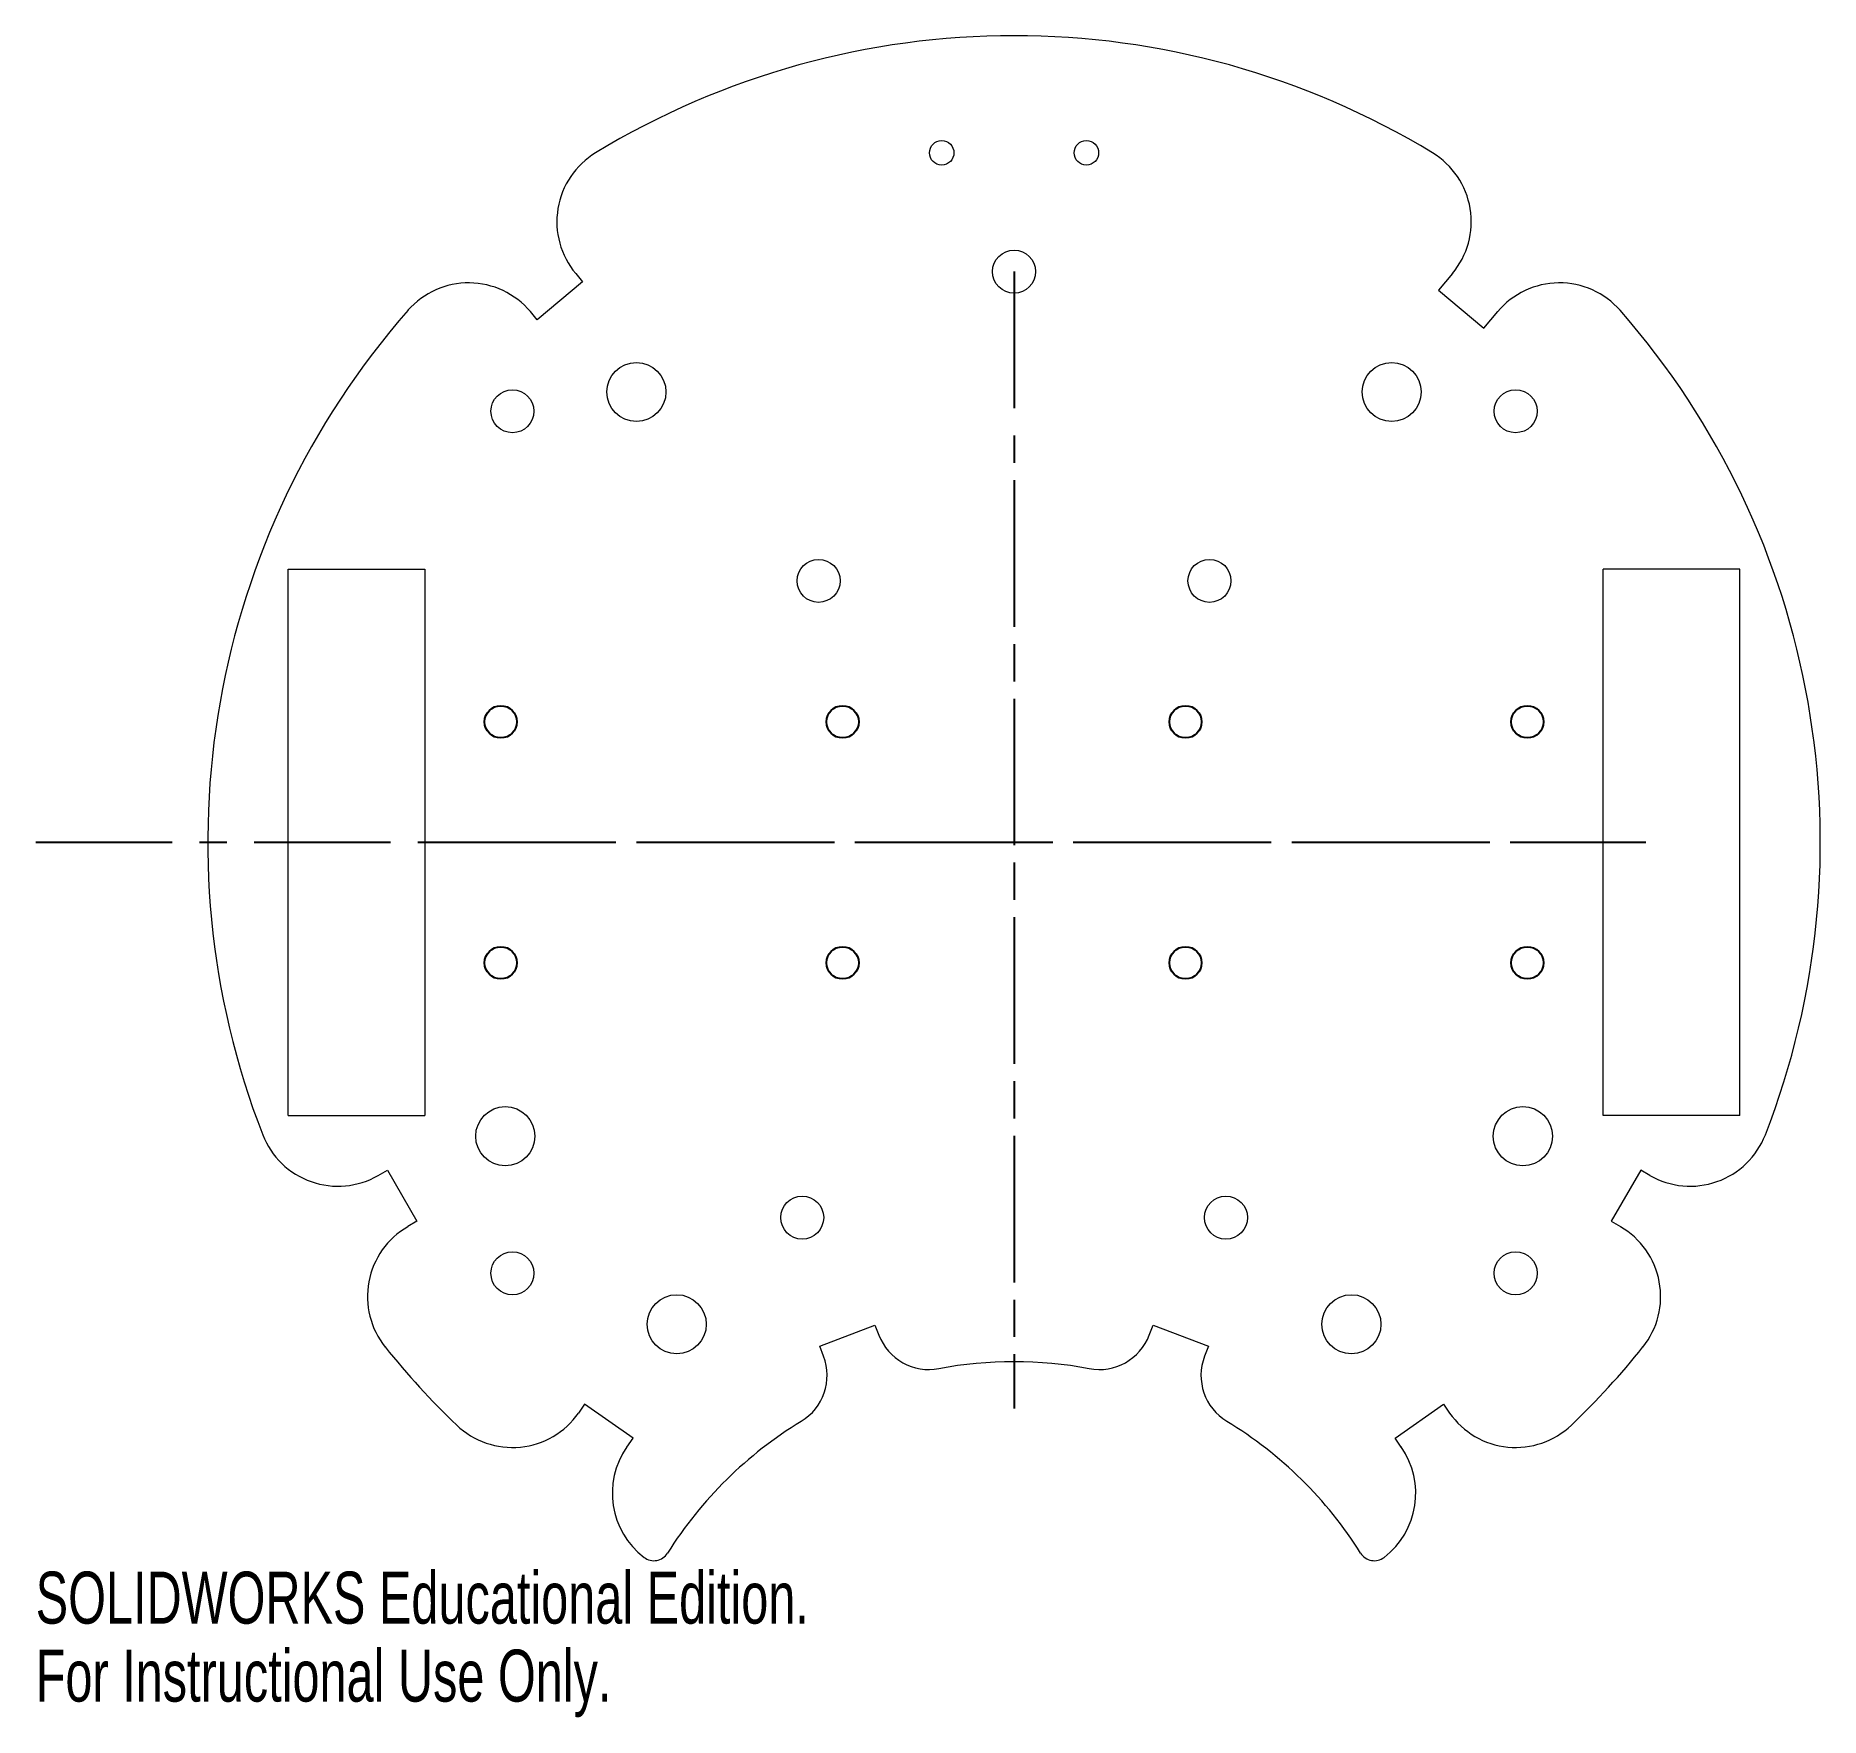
# Model space of a CAD drawing. Header units: millimetres. Extents: x -91 to 75, y -81 to 75.
import ezdxf

# ---------------------------------------------------------------- set-up
doc = ezdxf.new("R2010")
doc.units = ezdxf.units.MM
doc.linetypes.add('CENTERX2', pattern=[20.32, 12.7, -2.54, 2.54, -2.54])
doc.styles.add('SLDTEXTSTYLE0', font='TXT', dxfattribs={"width": 0.7})

msp = doc.modelspace()

# ---------------------------------------------------------------- linework, layer by layer
at = {"color": 7, "linetype": 'Continuous', "lineweight": 15}
for p, q in [((-40.14, 52.11), (-44.35, 48.57)), ((-40.78, 52.88), (-40.14, 52.11)), ((40.78, 52.88), (39.49, 51.34)), ((39.49, 51.34), (43.71, 47.81)), ((-44.35, 48.57), (-44.99, 49.34)), ((43.71, 47.81), (44.99, 49.34)), ((-67.51, -25.4), (-67.51, 25.4)), ((-67.51, 25.4), (-54.81, 25.4)), ((-54.81, 25.4), (-54.81, -25.4)), ((67.51, 25.4), (54.81, 25.4)), ((54.81, -25.4), (54.81, 25.4)), ((67.51, -25.4), (67.51, 25.4)), ((-67.51, -25.4), (-54.81, -25.4)), ((67.51, -25.4), (54.81, -25.4)), ((-59.15, -30.98), (-58.29, -30.48)), ((-58.29, -30.48), (-55.54, -35.24)), ((58.29, -30.48), (55.54, -35.24)), ((59.15, -30.98), (58.29, -30.48)), ((-55.54, -35.24), (-56.4, -35.74)), ((55.54, -35.24), (56.4, -35.74)), ((-18.08, -46.85), (-12.94, -44.89)), ((-12.94, -44.89), (-12.58, -45.82)), ((12.58, -45.82), (12.94, -44.89)), ((12.94, -44.89), (18.08, -46.85)), ((-17.72, -47.79), (-18.08, -46.85)), ((18.08, -46.85), (17.72, -47.79)), ((-39.95, -52.26), (-40.52, -53.07)), ((-35.44, -55.41), (-39.95, -52.26)), ((35.44, -55.41), (39.95, -52.26)), ((39.95, -52.26), (40.52, -53.07)), ((-36.01, -56.23), (-35.44, -55.41)), ((36.01, -56.23), (35.44, -55.41))]:
    msp.add_line(p, q, dxfattribs=at)
at = {"color": 7, "linetype": 'CENTERX2'}
for p, q in [((0, 53.06), (0, -48.3)), ((0, 33.67), (0, -52.64)), ((-91.01, 0), (58.78, 0)), ((-54.81, 0), (54.81, 0))]:
    msp.add_line(p, q, dxfattribs=at)
at = {"color": 7, "linetype": 'Continuous', "lineweight": 15}
for centre, radius in [((-6.73, 64.11), 1.14), ((6.73, 64.11), 1.14), ((0, 53.06), 2), ((-35.13, 41.87), 2.75), ((35.13, 41.87), 2.75), ((-46.66, 40.08), 2), ((46.66, 40.08), 2), ((-18.18, 24.31), 2), ((18.18, 24.31), 2), ((-47.33, -27.33), 2.75), ((47.33, -27.33), 2.75), ((-19.71, -34.9), 2), ((19.71, -34.9), 2), ((-46.66, -40.08), 2), ((46.66, -40.08), 2), ((-31.38, -44.82), 2.75), ((31.38, -44.82), 2.75)]:
    msp.add_circle(centre, radius, dxfattribs=at)
at = {"color": 7, "linetype": 'Continuous'}
for centre in [(-47.75, 11.2), (-15.95, 11.2), (15.95, 11.2), (47.75, 11.2), (-47.75, -11.21), (-15.95, -11.21), (15.95, -11.21), (47.75, -11.21)]:
    msp.add_circle(centre, 1.5, dxfattribs=at)
at = {"color": 7, "linetype": 'Continuous', "lineweight": 15}
for centre, radius, start, end in [((0, 0), 75, 58.7343, 121.2657), ((-35.03, 57.7), 7.5, 121.2657, 220), ((35.03, 57.7), 7.5, 320, 58.7343), ((-50.74, 44.52), 7.5, 40, 138.7343), ((50.74, 44.52), 7.5, 41.2657, 140), ((0, 0), 75, 138.7343, 201.266), ((0, 0), 75, 338.734, 41.2657), ((-62.9, -24.48), 7.5, 201.266, 300), ((62.9, -24.48), 7.5, 240, 338.734), ((-52.65, -42.24), 7.5, 120, 218.734), ((52.65, -42.24), 7.5, 321.266, 60), ((-7.91, -44.03), 5, 200.9403, 280.5813), ((7.91, -44.03), 5, 259.4187, 339.0597), ((0, 0), 75, 218.734, 226.2657), ((-22.39, -49.57), 5, 301.2992, 20.9403), ((22.39, -49.57), 5, 159.0597, 238.7008), ((0, 0), 75, 313.7343, 321.266), ((0, -86.4), 38.1, 79.4187, 100.5813), ((-46.66, -48.77), 7.5, 226.2657, 325), ((46.66, -48.77), 7.5, 215, 313.7343), ((0, -86.4), 38.1, 121.2992, 147.802), ((0, -86.4), 38.1, 32.198, 58.7008), ((-29.87, -60.53), 7.5, 145, 232.6645), ((29.87, -60.53), 7.5, 307.3355, 35), ((-33.51, -65.3), 1.5, 232.6645, 327.802), ((33.51, -65.3), 1.5, 212.198, 307.3355)]:
    msp.add_arc(centre, radius, start, end, dxfattribs=at)

# ---------------------------------------------------------------- texts
at = {"color": 7, "linetype": 'Continuous', "char_height": 4.8336, "attachment_point": 1, "style": 'SLDTEXTSTYLE0'}
for s, insert in [('SOLIDWORKS Educational Edition.', (-91.01, -67.82)), ('For Instructional Use Only.', (-91.01, -75.07))]:
    msp.add_mtext(s, dxfattribs=dict(at, insert=insert))

doc.saveas('drawing.dxf')
